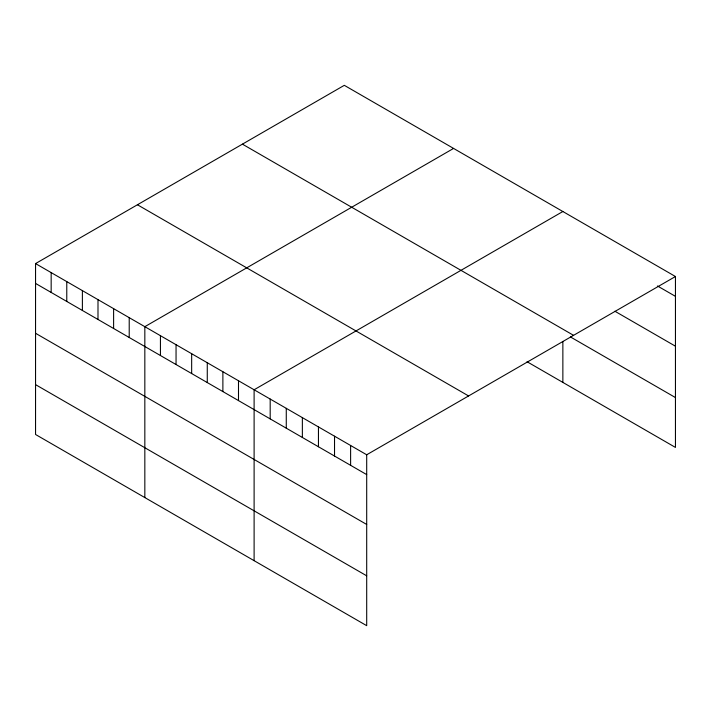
<?xml version="1.0" encoding="UTF-8"?>
<svg xmlns="http://www.w3.org/2000/svg" width="711" height="711" viewBox="0 0 711 711"><rect width="100%" height="100%" fill="white"/><g stroke="black" fill="none" stroke-linecap="round" stroke-linejoin="round"><path stroke-width="1.07" d="M35.55 263.585L366.698 454.773L366.698 625.671L35.55 434.483L35.55 263.585L344.302 85.329L675.45 276.517L675.45 447.415L527.047 361.73M453.582 148.421L144.831 326.678L144.831 497.576M562.863 211.514L254.111 389.77L254.111 560.668M366.698 454.773L675.45 276.517M657.471 285.973L675.45 296.354M614.899 311.24L675.45 346.204M242.415 144.155L573.564 335.343M570.426 336.934L675.45 397.565M137.436 204.759L468.585 395.947M35.55 283.422L366.698 474.61M35.55 333.272L366.698 524.46M35.55 384.633L366.698 575.821M562.863 341.422L562.863 382.411M350.612 445.486L350.612 465.323M334.526 436.199L334.526 456.035M318.448 426.911L318.448 446.748M302.362 417.624L302.362 437.461M286.275 408.336L286.275 428.173M270.189 399.058L270.189 418.886M238.496 380.758L238.496 400.586M222.881 371.746L222.881 391.574M207.274 362.726L207.274 382.562M191.659 353.714L191.659 373.551M176.052 344.702L176.052 364.539M160.437 335.69L160.437 355.527M129.215 317.666L129.215 337.503M113.609 308.654L113.609 328.482M97.994 299.633L97.994 319.47M82.387 290.621L82.387 310.458M66.772 281.609L66.772 301.446M51.165 272.597L51.165 292.434"/></g></svg>
